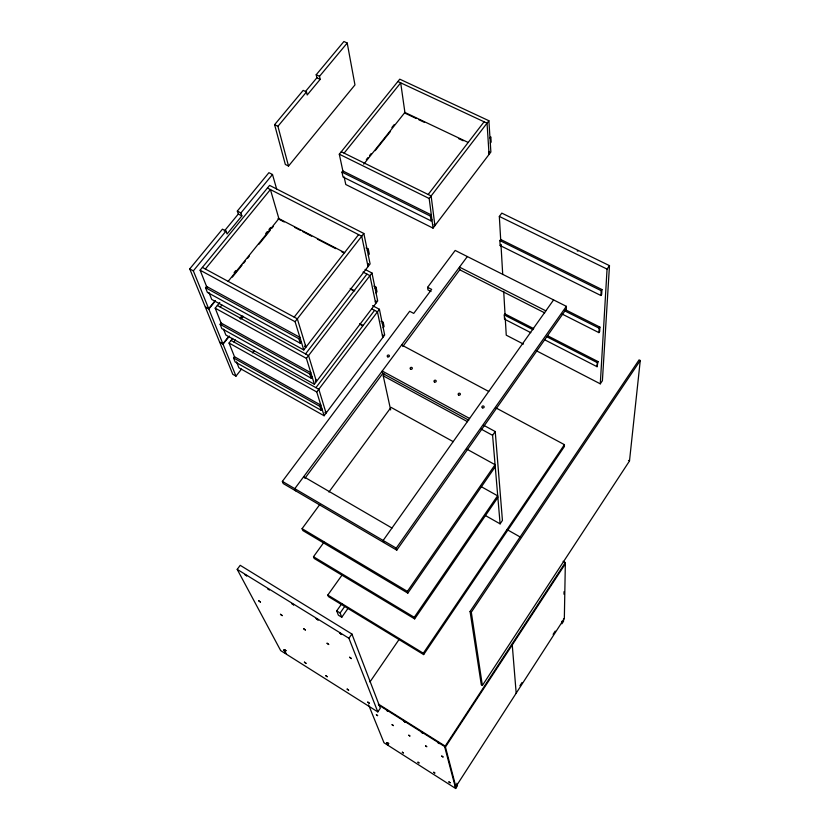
<?xml version="1.0" encoding="UTF-8"?>
<svg xmlns="http://www.w3.org/2000/svg" width="830" height="830" viewBox="0 0 830 830"><rect width="100%" height="100%" fill="white"/><g stroke="black" fill="none" stroke-linecap="round" stroke-linejoin="round"><path stroke-width="1.25" d="M561.952 621.214L561.91 623.776L563.529 621.265L563.57 618.692M495.956 407.914L564.421 444.662L564.39 446.509L423.663 654.59L328.4 596.562L327.798 595.048L342.105 574.993M566.361 306.343L566.319 308.968L396.761 550.155L283.227 483.548L282.366 481.379L409.667 311.271L413.734 313.398L431.652 289.4L427.595 287.315L455.182 250.442L566.361 306.343L396.242 548.142L396.761 550.155M563.985 594.249L564.027 591.676M563.114 561.288L565.355 562.553L564.338 618.547L455.857 786.705L455.089 786.217M544.522 339.719L597.071 366.715L597.289 362.637L598.015 361.579L547.499 335.694M562.159 314.072L598.907 332.633L599.146 328.203L599.893 327.103L565.272 309.663M600.899 295.511L601.159 290.666L601.947 289.535L500.677 239.476L499.878 240.565L500.168 245.556L600.899 295.511L601.677 294.38L601.947 289.535M598.015 361.579L597.071 366.715M599.893 327.103L599.654 331.544L598.907 332.633M536.066 350.602L600.287 383.834L607.062 269.096L609.479 265.642L501.797 213.123L499.338 216.443L500.76 240.959M609.479 265.642L602.404 380.721L600.287 383.834M629.493 460.972L640.262 360.5L639.069 359.888L470.071 611.492L481.307 684.833L482.375 685.476L629.493 460.972L628.455 460.422M368.582 704.857L383.989 742.757L455.691 788.5L457.455 785.771L456.822 783.281M519.922 685.767L522.029 682.509M553.112 634.338L555.208 631.091M455.857 786.705L445.202 746.108L565.355 562.553M482.375 685.476L471.305 612.218L640.262 360.5M377.806 711.891L380.337 708.166L351.899 634.016L240.212 565.313L237.204 569.37L280.685 650.606L377.806 711.891L348.922 638.26L237.204 569.37M423.663 654.59L423.31 653.21L564.421 444.662M485.519 515.606L500.106 523.855L502.43 520.441L495.23 431.538L483.838 425.365M369.952 681.949L399.261 639.204M497.575 495.79L497.73 497.668L414.668 618.889L414.263 617.302L497.575 495.79L480.591 486.307M495.251 466.761L407.831 593.128L407.385 591.385L495.085 464.707L466.802 449.123M348.922 638.26L351.899 634.016M500.106 523.855L492.584 435.335L495.23 431.538M341.919 603.524L336.7 610.89L338.381 615.165L341.773 617.24L348.496 607.695M341.773 617.24L340.113 612.976L344.575 606.647M553.589 299.921L383.149 540.465L383.709 542.498M530.806 332.674L504.526 319.177L504.277 314.954L505.014 313.937L533.721 328.639M504.526 319.177L505.263 318.16M414.668 618.889L314.165 558.445L313.491 556.723L324.042 542.156M407.831 593.128L302.836 530.557L302.079 528.668L319.716 504.619M328.919 492.065L391.023 407.364L453.232 441.643M500.168 245.556L500.967 244.477M467.342 256.553L294.795 488.663L295.625 490.821M304.88 478.36L382.765 373.49M402.82 346.494L459.882 269.646M390.65 409.937L383.221 375.824L384.57 374.019M325.588 411.493L325.09 412.915L325.754 412.033M382.433 335.797L383.066 334.957L382.557 336.378M236.54 361.89L238.874 367.773L324.105 415.747L384.684 335.019L379.414 309.279L372.535 305.658M321.086 410.228L319.892 406.389L320.837 405.144L234.496 356.744L233.541 357.948L235.139 361.942L321.086 410.228L322.019 408.983M382.339 323.544L383.232 322.351L380.939 321.148M383.19 327.694L384.072 326.512L383.232 322.351M315.919 387.651L374.579 310.347M324.105 415.747L316.759 391.968L379.414 309.279M311.136 378.169L309.839 373.998L310.825 372.722L221.102 323.046L220.116 324.291L221.838 328.618L311.136 378.169L312.111 376.893M376.063 292.99L376.996 291.776L376.073 287.263L373.791 286.07M431.05 220.873L430.417 216.091L431.31 214.918L342.883 170.98L341.981 172.111L343.029 177.008L431.05 220.873L431.932 219.701M490.312 143.123L491.163 142.013L490.841 136.95L489.99 138.071M315.919 379.767L315.4 381.261L316.095 380.348M375.326 301.643L375.99 300.771L375.461 302.276M434.661 223.633L434.121 225.127L434.744 224.297M488.922 152.284L489.534 151.485L488.974 152.99M223.54 329.178L225.864 335.019L314.383 384.238L377.692 300.937L371.964 272.997L365.086 269.428M344.149 176.925L345.768 184.499L433.032 228.126L490.872 152.025L488.901 120.734L399.759 79.172L339.294 154.193L343.07 171.872M375.139 288.487L376.073 287.263M305.533 353.922L366.933 274.097M428.166 194.5L484.098 121.782M314.383 384.238L306.394 358.373L371.964 272.997M433.032 228.126L429.183 198.495L488.901 120.734M305.388 345.228L304.859 346.805L305.575 345.861M367.607 264.542L368.302 263.65L367.752 265.226M208.932 292.419L211.723 299.433L303.801 349.949L370.097 263.919L363.851 233.489L269.594 185.391L200.103 270.186L207.075 287.73M300.304 343.267L298.893 338.713L299.921 337.385L206.556 286.412L205.508 287.688L207.396 292.409L300.304 343.267L301.332 341.939M367.317 250.37L368.302 249.104L366.009 247.931M368.323 255.277L369.298 254.022L368.302 249.104M294.194 317.122L358.602 234.641M303.801 349.949L295.086 321.708L363.851 233.489M252.465 352.875L254.063 350.851M235.99 376.135L223.042 344.16L219.711 342.302L232.784 374.32L235.99 376.135L241.54 369.06M234.662 357.18L229.049 343.039L232.711 338.422M233.884 341.981L235.481 339.958M239.974 318.274L241.582 316.261M366.321 159.63L367.918 157.627M369.516 155.615L371.114 153.612M391.885 127.54L394.281 124.531M240.43 319.062L242.827 316.043M363.727 164.174L404.905 112.444L400.693 82.834L344.108 153.135M241.457 318.668L243.055 316.666M375.16 150.676L390.484 131.42M222.897 343.807L208.828 309.082L205.363 307.173L219.556 341.939L222.897 343.807L228.499 336.752M223.042 344.16L229.464 336.088M220.23 307.058L221.838 305.056M276.732 189.323L272.499 174.497L268.92 172.681L237.328 211.079L240.907 212.947L241.883 215.904L227.057 233.977L226.03 231.062L222.44 229.163L189.738 268.899L205.207 306.778L208.672 308.687L215.157 300.657M208.828 309.082L215.209 301.176M221.683 324.509L215.188 308.169L219.774 302.483M234.122 272.603L235.741 270.601M265.714 233.541L267.333 231.539M268.951 229.537L270.57 227.534M228.126 281.391L278.89 218.612L270.404 189.551L205.363 269.024M232.4 277.085L242.059 265.133M243.667 263.141L245.275 261.149M247.693 258.161L249.301 256.169M258.97 244.217L270.238 230.273M271.846 228.281L273.454 226.289M347.21 43.025L319.509 76.319L320.173 79.369L307.183 94.994L306.488 91.964L303.178 90.377L274.595 124.676L285.333 164.454L288.529 166.062L354.96 84.909L347.21 43.025L343.911 41.5L316.209 74.752L316.873 77.802L305.513 91.456M224.266 231.134L238.314 214.036L237.328 211.079M208.672 308.687L193.338 270.86L226.03 231.062M240.907 212.947L272.499 174.497M288.529 166.062L277.915 126.305L306.488 91.964M577.255 250.971L578.043 251.054M397.871 81.516L487.044 123.162L489.067 154.401M404.48 112.247L468.099 142.407M404.615 112.984L416.328 118.534M418.673 119.645L424.535 122.425M458.513 138.537L463.192 140.768M316.209 74.752L319.509 76.319M316.873 77.802L320.173 79.369M499.338 216.443L607.062 269.096M341.275 151.745L431.133 195.953L434.92 225.646M339.294 154.193L429.183 198.495M274.595 124.676L277.915 126.305M499.878 240.565L601.159 290.666M341.981 172.111L430.417 216.091M564.514 310.742L599.146 328.203M545.85 310.845L459.488 267.115L459.779 269.802L544.729 312.879M267.426 188.037L361.714 236.228L368.032 266.596M504.277 314.954L532.985 329.676M546.763 336.731L597.289 362.637M431.019 291.517L427.979 289.95L427.595 287.315M523.45 344.077L506.248 335.175L505.346 319.685M278.289 218.3L344.709 252.683M278.133 218.819L284.213 221.973M294.515 227.306L300.232 230.263M302.525 231.456L311.675 236.197M317.402 239.154L335.714 248.637M341.431 251.604L343.724 252.787M363.042 272.074L369.921 275.653L375.72 303.531M238.314 214.036L241.883 215.904M350.167 288.404L354.742 290.811M351.453 289.639L353.736 290.842M371.726 308.833L377.453 311.862L382.796 337.54M401.616 344.969L488.725 391.459M359.815 323.721L363.208 325.526M359.95 324.302L362.212 325.516M202.375 267.405L297.337 318.824L305.969 347.137M200.103 270.186L295.086 321.708M469.593 418.465L382.236 371.031L382.775 373.479L468.732 420.198M189.738 268.899L193.338 270.86M383.221 375.824L467.518 421.692M481.193 429.131L492.584 435.335M205.508 287.688L298.893 338.713M217.356 305.482L308.542 355.582L316.448 381.52M215.188 308.169L306.394 358.373M220.116 324.291L309.839 373.998M231.114 340.445L318.813 389.26L326.076 413.112M229.049 343.039L316.759 391.968M233.541 357.948L319.892 406.389M507.068 529.592L520.524 537.197M564.514 563.373L565.334 563.84L445.44 747.042L378.719 705.064M303.707 476.679L391.957 528.025M282.366 481.379L396.242 548.142M470.071 611.492L471.305 612.218M511.425 644.454L512.255 644.952L516.187 693.185M302.079 528.668L407.385 591.385M313.491 556.723L414.263 617.302M327.798 595.048L423.31 653.21M336.7 610.89L340.113 612.976M378.324 704.048L445.202 746.108M444.6 746.512L455.691 788.5M500.988 244.829L502.721 274.512M503.696 291.288L505.045 314.518M386.822 710.501L388.129 711.414L386.822 710.501M386.593 742.964L387.766 743.794L386.635 742.964M387.112 744.261L388.284 745.081L387.154 744.261M387.506 742.788L388.689 743.618L387.506 742.788M392.092 724.694L393.358 725.576L392.092 724.694M404.023 721.322L405.331 722.235L404.023 721.322M402.311 752.219L403.494 753.049L402.353 752.219M408.765 735.235L410.03 736.117L408.817 735.224M421.37 732.236L422.678 733.149L421.412 732.226M417.967 762.21L419.16 763.04L418.009 762.199M425.583 745.869L426.859 746.751L425.634 745.859M438.033 742.726L439.35 743.639L438.084 742.715M433.758 772.263L434.951 773.104L433.8 772.263M441.736 756.068L443.013 756.96L441.736 756.068M448.906 781.922L450.109 782.763L448.906 781.922M244.923 574.619L246.749 575.958L245.026 574.619M267.634 588.626L269.46 589.964L267.737 588.626M258.711 600.785L260.454 602.061L258.711 600.785M291.776 603.514L293.613 604.863L291.776 603.514M280.488 614.314L282.231 615.601L280.488 614.314M316.22 618.599L318.066 619.948L316.22 618.599M303.614 628.694L305.367 629.98L303.614 628.694M283.538 650.17L285.115 651.322L283.538 650.17M284.41 649.568L285.997 650.72L284.41 649.568M284.7 652.359L286.267 653.511L284.7 652.359M339.802 633.145L341.659 634.504L339.802 633.145M327.03 643.24L328.784 644.537L327.134 643.26M304.413 662.164L306 663.336L304.413 662.164M349.596 657.267L351.36 658.564L349.596 657.267M325.64 675.547L327.238 676.709L325.64 675.547M347.106 689.076L348.714 690.249L347.21 689.097M367.783 702.097L369.392 703.28L367.783 702.097M376.384 714.734L377.598 715.626L376.384 714.734M387.703 356.817A1.11 0.955 -11.7 0 0 389.415 355.997A1.11 0.955 -11.7 0 0 387.838 355.147A1.11 0.955 -11.7 0 0 387.703 356.817M482.406 407.821A1.131 0.996 -6 0 0 484.149 406.98A1.131 0.996 -6 0 0 482.489 406.088A1.131 0.996 -6 0 0 482.406 407.821M410.611 369.153A1.11 0.965 -10.4 0 0 412.334 368.333A1.11 0.965 -10.4 0 0 410.736 367.472A1.11 0.965 -10.4 0 0 410.611 369.153M434.495 382.018A1.121 0.975 -9.1 0 0 436.217 381.188A1.121 0.975 -9.1 0 0 434.598 380.316A1.121 0.975 -9.1 0 0 434.495 382.018M458.658 395.028A1.131 0.986 -7.6 0 0 460.391 394.198A1.131 0.986 -7.6 0 0 458.751 393.316A1.131 0.986 -7.6 0 0 458.658 395.028"/></g></svg>
